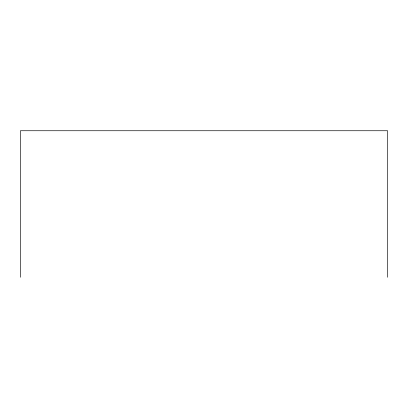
<?xml version="1.0" encoding="UTF-8"?>
<svg xmlns="http://www.w3.org/2000/svg" width="408" height="408" viewBox="0 0 408 408"><rect width="100%" height="100%" fill="white"/><g stroke="black" fill="none" stroke-linecap="round" stroke-linejoin="round"><path stroke-width="0.61" d="M387.6 277.262L387.6 130.739L20.4 130.739L20.4 277.262"/></g></svg>
